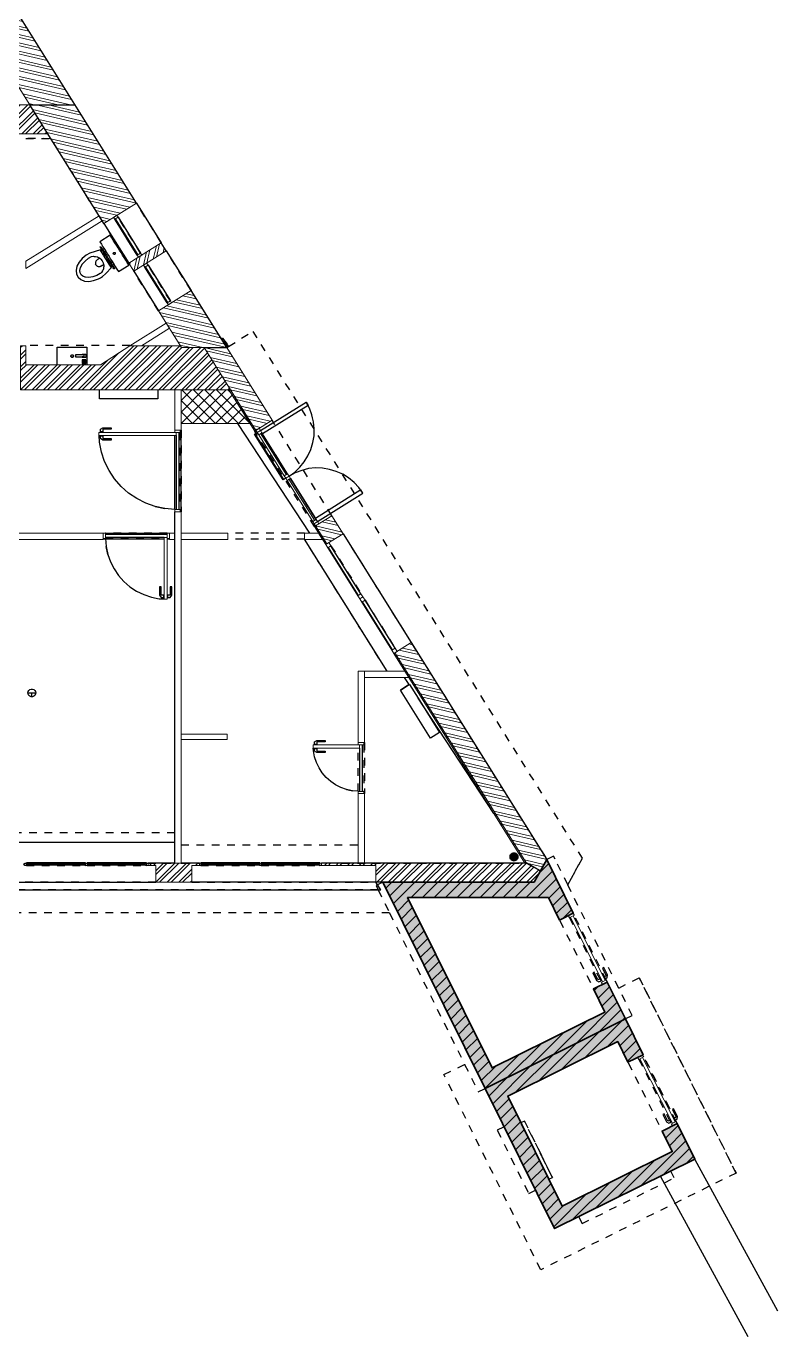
# Model space of a CAD drawing. Header units: metres. Extents: x -0.4 to 24.6, y -3.6 to 22.1.
# Drawn here: x 14.8 to 24.59, y -3.61 to 13.48 of the extents above; entities that cross this region are included whole.
import ezdxf

# ---------------------------------------------------------------- set-up
doc = ezdxf.new("R2010")
doc.units = ezdxf.units.M
doc.linetypes.add('DASH', pattern=[0.2, 0.1, -0.1])
for name, color, linetype in [('01_DALLE_EXT-R', 7, 'CONTINUOUS'), ('02_MURS_MAISON-F', 7, 'CONTINUOUS'), ('02_MURS_MAISON-R', 7, 'CONTINUOUS'), ('02_MURS_MAISON-S', 7, 'CONTINUOUS'), ('02_MURS_MAISON-S-SH', 7, 'CONTINUOUS'), ('04_MENUISERIE-F', 7, 'CONTINUOUS'), ('04_MENUISERIE-R', 7, 'CONTINUOUS'), ('04_MENUISERIE-S', 7, 'CONTINUOUS'), ('06_CLOISON-R', 7, 'CONTINUOUS'), ('06_CLOISON-S', 7, 'CONTINUOUS'), ('07_DOUBLAGE-F', 7, 'CONTINUOUS'), ('07_DOUBLAGE-R', 7, 'CONTINUOUS'), ('07_DOUBLAGE-S', 7, 'CONTINUOUS'), ('07_DOUBLAGE-S-SH', 7, 'CONTINUOUS'), ('08_MEUBLES___SANITAIRE-F', 7, 'CONTINUOUS'), ('22_COUVERTURE-R', 7, 'CONTINUOUS'), ('LAYER0-F', 7, 'CONTINUOUS'), ('LAYER0-R', 7, 'CONTINUOUS'), ('LAYER0-S', 7, 'CONTINUOUS'), ('LAYER0-S-SF', 7, 'CONTINUOUS'), ('LAYER0-S-SH', 7, 'CONTINUOUS'), ('TWL_LIGHT_LAYER-R', 7, 'CONTINUOUS'), ('Z_03_R-1-F', 7, 'CONTINUOUS'), ('Z_03_R-1-S', 7, 'CONTINUOUS'), ('Z_03_R-1-S-SF', 7, 'CONTINUOUS'), ('Z_03_R-1-S-SH', 7, 'CONTINUOUS'), ('Z_04_EXT_-F', 7, 'CONTINUOUS'), ('Z_04_EXT_-R', 7, 'CONTINUOUS'), ('Z_04_EXT_-S', 7, 'CONTINUOUS'), ('Z_04_EXT_-S-SF', 7, 'CONTINUOUS'), ('Z_04_EXT_-S-SH', 7, 'CONTINUOUS')]:
    doc.layers.add(name, color=color, linetype=linetype)
pattern_1 = [(45, (0, 0), (-0.07499985, 0.07499985), [])]

msp = doc.modelspace()

# ---------------------------------------------------------------- hatches: boundary and pattern name
at = {"layer": '02_MURS_MAISON-S-SH', "lineweight": 18}
h = msp.add_hatch(dxfattribs=at)
h.set_pattern_fill('NEN metselwerk van baksteen (arcering)', color=256, style=0, pattern_type=2)
h.set_pattern_definition([(-13, (8.87529, 22.00709), (0.0238596, 0.1033473), []), (-13, (8.90178, 21.96469), (0.0238596, 0.1033473), [])])
h.paths.add_polyline_path([(8.875, 22.007), (14.846, 12.451), (15.436, 12.451), (9.465, 22.007)], flags=16)
h = msp.add_hatch(dxfattribs=at)
h.set_pattern_fill('NEN metselwerk van baksteen (arcering)', color=256, style=0, pattern_type=2)
h.set_pattern_definition([(45, (14.14335, 12.07137), (-0.075, 0.075), []), (45, (14.19335, 12.07137), (-0.075, 0.075), [])])
h.paths.add_polyline_path([(14.143, 12.451), (14.143, 12.071), (15.084, 12.071), (14.846, 12.451)], flags=16)
h = msp.add_hatch(dxfattribs=at)
h.set_pattern_fill('NEN metselwerk van baksteen (arcering)', color=256, style=0, pattern_type=2)
h.set_pattern_definition([(167, (16.23689, 11.16961), (-0.0238596, -0.1033473), []), (167, (16.21039, 11.21201), (-0.0238596, -0.1033473), [])])
h.paths.add_polyline_path([(14.846, 12.451), (15.084, 12.071), (15.733, 11.032), (15.813, 10.905), (16.237, 11.17), (15.436, 12.451)], flags=16)
h = msp.add_hatch(dxfattribs=at)
h.set_pattern_fill('NEN metselwerk van baksteen (arcering)', color=256, style=0, pattern_type=2)
h.set_pattern_definition([(77, (16.20235, 10.28133), (-0.103347, 0.02386), []), (77, (16.24476, 10.30783), (-0.103347, 0.02386), [])])
h.paths.add_polyline_path([(16.136, 10.387), (16.202, 10.281), (16.626, 10.546), (16.56, 10.652)], flags=16)
h = msp.add_hatch(dxfattribs=at)
h.set_pattern_fill('NEN metselwerk van baksteen (arcering)', color=256, style=0, pattern_type=2)
h.set_pattern_definition([(167, (17.41367, 9.28637), (-0.02386, -0.103347), []), (167, (17.38717, 9.32877), (-0.02386, -0.103347), [])])
h.paths.add_polyline_path([(16.526, 9.764), (16.824, 9.286), (17.414, 9.286), (16.95, 10.029)], flags=16)
h = msp.add_hatch(dxfattribs=at)
h.set_pattern_fill('NEN metselwerk van baksteen (arcering)', color=256, style=0, pattern_type=2)
h.set_pattern_definition([(45, (14.72835, 8.73637), (-0.075, 0.075), []), (45, (14.77835, 8.73637), (-0.075, 0.075), [])])
h.paths.add_polyline_path([(14.728, 8.736), (17.463, 8.736), (17.119, 9.286), (16.824, 9.286), (16.808, 9.311), (16.153, 9.311), (15.77, 9.061), (14.798, 9.061), (14.798, 9.311), (14.728, 9.311)], flags=16)
h = msp.add_hatch(dxfattribs=at)
h.set_pattern_fill('NEN metselwerk van baksteen (arcering)', color=256, style=0, pattern_type=2)
h.set_pattern_definition([(-13, (17.11887, 9.28637), (0.02386, 0.103347), []), (-13, (17.14537, 9.24396), (0.02386, 0.103347), [])])
h.paths.add_polyline_path([(17.119, 9.286), (17.793, 8.207), (18.005, 8.34), (17.414, 9.286)], flags=16)
h = msp.add_hatch(dxfattribs=at)
h.set_pattern_fill('NEN metselwerk van baksteen (arcering)', color=256, style=0, pattern_type=2)
h.set_pattern_definition([(-13, (18.57204, 6.96081), (0.02386, 0.103347), []), (-13, (18.59853, 6.91841), (0.02386, 0.103347), [])])
h.paths.add_polyline_path([(18.572, 6.961), (18.718, 6.728), (18.93, 6.86), (18.784, 7.093)], flags=16)
h = msp.add_hatch(dxfattribs=at)
h.set_pattern_fill('NEN metselwerk van baksteen (arcering)', color=256, style=0, pattern_type=2)
h.set_pattern_definition([(167, (21.58319, 2.61374), (-0.0238596, -0.1033473), []), (167, (21.55669, 2.65614), (-0.0238596, -0.1033473), [])])
h.paths.add_polyline_path([(19.605, 5.308), (21.318, 2.566), (21.501, 2.465), (21.583, 2.614), (19.817, 5.44)], flags=16)
h = msp.add_hatch(dxfattribs=at)
h.set_pattern_fill('NEN metselwerk van baksteen (arcering)', color=256, style=0, pattern_type=2)
h.set_pattern_definition([(45, (16.48856, 2.31637), (-0.075, 0.075), []), (45, (16.53856, 2.31637), (-0.075, 0.075), [])])
h.paths.add_polyline_path([(16.389, 2.566), (16.389, 2.536), (16.489, 2.536), (16.489, 2.316), (16.958, 2.316), (16.958, 2.536), (17.058, 2.536), (17.058, 2.566), (16.818, 2.566), (16.738, 2.566)], flags=16)
h = msp.add_hatch(dxfattribs=at)
h.set_pattern_fill('NEN metselwerk van baksteen (arcering)', color=256, style=0, pattern_type=2)
h.set_pattern_definition([(225, (21.31799, 2.56637), (0.075, -0.075), []), (225, (21.26799, 2.56637), (0.075, -0.075), [])])
h.paths.add_polyline_path([(18.648, 2.566), (18.648, 2.536), (19.358, 2.536), (19.358, 2.316), (21.418, 2.316), (21.501, 2.465), (21.318, 2.566), (18.918, 2.566)], flags=16)
at = {"layer": '07_DOUBLAGE-S-SH', "lineweight": 18}
h = msp.add_hatch(dxfattribs=at)
h.set_pattern_fill('NEN loofhout', color=256, style=0, pattern_type=2)
h.set_pattern_definition([(45, (16.81835, 8.29637), (-0.075, 0.075), []), (135, (16.81835, 8.29637), (-0.075, -0.075), [])])
h.paths.add_polyline_path([(16.818, 8.296), (17.717, 8.296), (17.442, 8.736), (16.818, 8.736)], flags=16)
h = msp.add_hatch(dxfattribs=at)
h.set_pattern_fill('NEN loofhout', color=256, style=0, pattern_type=2)
h.set_pattern_definition([(-13, (17.4425, 8.73637), (0.02386, 0.103347), []), (77, (17.4425, 8.73637), (-0.103347, 0.02386), [])])
h.paths.add_polyline_path([(17.442, 8.736), (17.779, 8.198), (17.793, 8.207), (17.463, 8.736)], flags=16)
h = msp.add_hatch(dxfattribs=at)
h.set_pattern_fill('NEN loofhout', color=256, style=0, pattern_type=2)
h.set_pattern_definition([(-13, (18.55762, 6.9518), (0.02386, 0.103347), []), (77, (18.55762, 6.9518), (-0.103347, 0.02386), [])])
h.paths.add_polyline_path([(18.558, 6.952), (18.703, 6.719), (18.718, 6.728), (18.572, 6.961)], flags=16)
h = msp.add_hatch(dxfattribs=at)
h.set_pattern_fill('NEN loofhout', color=256, style=0, pattern_type=2)
h.set_pattern_definition([(167, (21.31799, 2.56637), (-0.0238596, -0.1033473), []), (257, (21.31799, 2.56637), (0.1033473, -0.0238596), [])])
h.paths.add_polyline_path([(19.591, 5.299), (21.298, 2.566), (21.318, 2.566), (19.605, 5.308)], flags=16)
at = {"layer": 'LAYER0-S-SF', "true_color": 0xf4f4f4}
msp.add_hatch(color=7, dxfattribs=at).paths.add_polyline_path([(19.449, 2.316), (20.78, -0.372), (22.608, 0.534), (22.371, 1.015), (22.192, 0.926), (22.341, 0.624), (20.871, -0.104), (19.771, 2.116), (21.418, 2.116), (21.605, 2.116), (21.75, 1.823), (21.929, 1.912), (21.583, 2.614), (21.418, 2.316)], flags=16)
at = {"layer": 'LAYER0-S-SH', "lineweight": 18, "true_color": 0x6e6e6e}
h = msp.add_hatch(dxfattribs=at)
h.set_pattern_fill('Skalp default', color=8, style=0, pattern_type=2)
h.set_pattern_definition(pattern_1)
h.paths.add_polyline_path([(19.449, 2.316), (20.78, -0.372), (22.608, 0.534), (22.371, 1.015), (22.192, 0.926), (22.341, 0.624), (20.871, -0.104), (19.771, 2.116), (21.418, 2.116), (21.605, 2.116), (21.75, 1.823), (21.929, 1.912), (21.583, 2.614), (21.418, 2.316)], flags=16)
at = {"layer": 'Z_03_R-1-S-SF', "true_color": 0xf4f4f4}
msp.add_hatch(color=7, dxfattribs=at).paths.add_polyline_path([(21.107, 2.647), (21.108, 2.634), (21.113, 2.622), (21.121, 2.612), (21.132, 2.604), (21.144, 2.599), (21.157, 2.597), (21.169, 2.599), (21.182, 2.604), (21.192, 2.612), (21.2, 2.622), (21.205, 2.634), (21.207, 2.647), (21.205, 2.66), (21.2, 2.672), (21.192, 2.682), (21.182, 2.69), (21.169, 2.695), (21.157, 2.697), (21.144, 2.695), (21.132, 2.69), (21.121, 2.682), (21.113, 2.672), (21.108, 2.66)], flags=16)
at = {"layer": 'Z_03_R-1-S-SH', "lineweight": 18, "true_color": 0x6e6e6e}
h = msp.add_hatch(dxfattribs=at)
h.set_pattern_fill('Skalp default', color=8, style=0, pattern_type=2)
h.set_pattern_definition(pattern_1)
h.paths.add_polyline_path([(21.107, 2.647), (21.108, 2.634), (21.113, 2.622), (21.121, 2.612), (21.132, 2.604), (21.144, 2.599), (21.157, 2.597), (21.169, 2.599), (21.182, 2.604), (21.192, 2.612), (21.2, 2.622), (21.205, 2.634), (21.207, 2.647), (21.205, 2.66), (21.2, 2.672), (21.192, 2.682), (21.182, 2.69), (21.169, 2.695), (21.157, 2.697), (21.144, 2.695), (21.132, 2.69), (21.121, 2.682), (21.113, 2.672), (21.108, 2.66)], flags=16)
at = {"layer": 'Z_04_EXT_-S-SF', "true_color": 0xf4f4f4}
msp.add_hatch(color=7, dxfattribs=at).paths.add_polyline_path([(20.78, -0.372), (21.686, -2.2), (23.514, -1.294), (23.284, -0.83), (23.086, -0.927), (23.219, -1.195), (21.785, -1.905), (21.075, -0.471), (22.509, 0.239), (22.642, -0.03), (22.839, 0.068), (22.608, 0.534)], flags=16)
at = {"layer": 'Z_04_EXT_-S-SH', "lineweight": 18, "true_color": 0x6e6e6e}
h = msp.add_hatch(dxfattribs=at)
h.set_pattern_fill('Skalp default', color=8, style=0, pattern_type=2)
h.set_pattern_definition(pattern_1)
h.paths.add_polyline_path([(20.78, -0.372), (21.686, -2.2), (23.514, -1.294), (23.284, -0.83), (23.086, -0.927), (23.219, -1.195), (21.785, -1.905), (21.075, -0.471), (22.509, 0.239), (22.642, -0.03), (22.839, 0.068), (22.608, 0.534)], flags=16)

# ---------------------------------------------------------------- linework, layer by layer
at = {"layer": '01_DALLE_EXT-R', "color": 7, "linetype": 'DASH'}
msp.add_lwpolyline([(15.122, 12.01), (14.798, 12.013)], dxfattribs=at)
at = {"layer": '02_MURS_MAISON-F', "color": 7}
for points in [[(16.237, 11.17), (16.56, 10.652)], [(15.813, 10.905), (16.136, 10.387)], [(16.626, 10.546), (16.949, 10.029)], [(16.202, 10.282), (16.526, 9.764)], [(18.93, 6.86), (19.817, 5.44)], [(13.829, 2.317), (16.488, 2.317)], [(19.358, 2.317), (16.958, 2.317)], [(19.42, 2.217), (19.358, 2.317)], [(2.623, 2.217), (19.42, 2.217)]]:
    msp.add_lwpolyline(points, dxfattribs=at)
at = {"layer": '02_MURS_MAISON-R', "color": 7, "linetype": 'DASH'}
for points in [[(14.798, 12.013), (15.122, 12.01)], [(16.56, 10.652), (16.237, 11.17)], [(16.136, 10.387), (15.813, 10.905)], [(16.95, 10.029), (16.626, 10.546)], [(16.526, 9.764), (16.202, 10.281)], [(17.414, 9.286), (17.426, 9.294), (17.438, 9.302), (17.753, 9.498)], [(17.753, 9.498), (22.047, 2.626)], [(16.153, 9.312), (14.798, 9.312)], [(18.784, 7.093), (18.005, 8.34)], [(18.93, 6.86), (19.817, 5.44)], [(22.047, 2.626), (21.857, 2.284)], [(21.857, 2.284), (22.047, 2.626)], [(16.488, 2.316), (13.829, 2.316)], [(16.958, 2.316), (19.358, 2.316)], [(19.387, 2.217), (12.828, 2.217)], [(19.535, 1.916), (13.068, 1.916)]]:
    msp.add_lwpolyline(points, dxfattribs=at)
at = {"layer": '02_MURS_MAISON-S', "lineweight": 0}
for points in [[(8.875, 22.007), (14.846, 12.451), (15.436, 12.451), (9.465, 22.007)], [(14.143, 12.451), (14.143, 12.071), (15.084, 12.071), (14.846, 12.451)], [(14.846, 12.451), (15.084, 12.071), (15.733, 11.032), (15.813, 10.905), (16.237, 11.17), (15.436, 12.451)], [(16.136, 10.387), (16.202, 10.281), (16.626, 10.546), (16.56, 10.652)], [(16.526, 9.764), (16.824, 9.286), (17.414, 9.286), (16.95, 10.029)], [(14.728, 8.736), (17.463, 8.736), (17.119, 9.286), (16.824, 9.286), (16.808, 9.311), (16.153, 9.311), (15.77, 9.061), (14.798, 9.061), (14.798, 9.311), (14.728, 9.311)], [(17.119, 9.286), (17.793, 8.207), (18.005, 8.34), (17.414, 9.286)], [(18.572, 6.961), (18.718, 6.728), (18.93, 6.86), (18.784, 7.093)], [(19.605, 5.308), (21.318, 2.566), (21.501, 2.465), (21.583, 2.614), (19.817, 5.44)], [(16.389, 2.566), (16.389, 2.536), (16.489, 2.536), (16.489, 2.316), (16.958, 2.316), (16.958, 2.536), (17.058, 2.536), (17.058, 2.566), (16.818, 2.566), (16.738, 2.566)], [(18.648, 2.566), (18.648, 2.536), (19.358, 2.536), (19.358, 2.316), (21.418, 2.316), (21.501, 2.465), (21.318, 2.566), (18.918, 2.566)]]:
    msp.add_lwpolyline(points, close=True, dxfattribs=at)
at = {"layer": '04_MENUISERIE-F', "color": 7}
for points in [[(15.998, 10.985), (16.29, 10.519)], [(16.388, 10.362), (16.679, 9.895)], [(17.854, 8.204), (18.448, 8.575)], [(18.225, 7.611), (18.299, 7.664), (18.366, 7.727), (18.424, 7.798), (18.472, 7.876), (18.51, 7.959), (18.536, 8.047), (18.551, 8.137), (18.553, 8.229), (18.544, 8.32), (18.532, 8.371), (18.523, 8.409), (18.491, 8.495), (18.448, 8.575)], [(18.448, 8.575), (18.474, 8.533)], [(18.474, 8.533), (17.88, 8.162)], [(15.768, 8.222), (15.798, 8.241), (15.908, 8.241)], [(15.768, 8.181), (15.768, 8.222)], [(15.908, 8.222), (15.798, 8.222)], [(15.798, 8.222), (15.798, 8.181)], [(15.908, 8.241), (15.908, 8.222)], [(16.738, 7.176), (16.608, 7.187), (16.481, 7.214), (16.358, 7.258), (16.242, 7.317), (16.134, 7.39), (16.037, 7.477), (15.952, 7.575), (15.88, 7.684), (15.823, 7.801), (15.782, 7.924), (15.756, 8.052), (15.751, 8.142)], [(15.768, 8.191), (15.798, 8.191)], [(15.768, 8.101), (15.768, 8.142)], [(15.798, 8.131), (15.768, 8.131)], [(15.908, 8.081), (15.798, 8.081), (15.768, 8.101)], [(15.798, 8.142), (15.798, 8.101)], [(15.798, 8.101), (15.908, 8.101)], [(15.908, 8.101), (15.908, 8.081)], [(16.753, 8.142), (16.753, 7.176)], [(16.793, 7.176), (16.793, 8.181)], [(17.777, 8.157), (17.786, 8.162), (17.812, 8.178)], [(18.149, 7.563), (17.777, 8.157)], [(18.157, 7.568), (17.786, 8.162)], [(18.206, 7.64), (17.88, 8.162), (17.872, 8.175)], [(17.872, 8.175), (17.88, 8.162)], [(19.189, 7.388), (19.136, 7.462), (19.073, 7.529), (19.002, 7.587), (18.925, 7.635), (18.841, 7.673), (18.753, 7.699), (18.663, 7.714), (18.571, 7.717), (18.48, 7.708), (18.391, 7.686), (18.306, 7.654), (18.225, 7.611)], [(18.182, 7.584), (18.157, 7.568), (18.149, 7.563)], [(18.577, 7.047), (18.569, 7.06), (18.243, 7.581)], [(18.243, 7.581), (18.569, 7.06)], [(19.163, 7.43), (18.569, 7.06)], [(18.596, 7.017), (19.189, 7.388)], [(19.189, 7.388), (19.163, 7.43)], [(16.481, 7.214), (16.608, 7.187)], [(15.833, 6.852), (16.638, 6.852)], [(16.598, 6.811), (15.833, 6.811)], [(15.833, 6.796), (15.842, 6.693), (15.863, 6.591), (15.898, 6.493), (15.945, 6.4), (16.004, 6.314), (16.074, 6.237), (16.152, 6.169), (16.24, 6.112), (16.333, 6.066), (16.432, 6.033), (16.534, 6.013), (16.598, 6.009)], [(15.863, 6.591), (15.842, 6.693)], [(19.163, 6.078), (18.772, 6.703)], [(16.558, 6.166), (16.538, 6.166)], [(16.538, 6.166), (16.538, 6.057), (16.558, 6.027)], [(16.558, 6.057), (16.558, 6.166)], [(16.678, 6.027), (16.698, 6.057), (16.698, 6.166)], [(16.698, 6.166), (16.678, 6.166)], [(16.678, 6.166), (16.678, 6.057)], [(16.598, 6.057), (16.558, 6.057)], [(16.558, 6.027), (16.598, 6.027)], [(16.588, 6.057), (16.588, 6.027)], [(16.678, 6.057), (16.638, 6.057)], [(16.638, 6.027), (16.678, 6.027)], [(16.648, 6.027), (16.648, 6.057)], [(19.607, 5.368), (19.216, 5.993)], [(18.558, 4.146), (18.588, 4.166), (18.698, 4.166)], [(18.558, 4.107), (18.558, 4.146)], [(18.558, 4.116), (18.588, 4.116)], [(18.698, 4.146), (18.588, 4.146)], [(18.588, 4.146), (18.588, 4.107)], [(18.698, 4.166), (18.698, 4.146)], [(19.183, 3.502), (19.183, 4.107)], [(19.128, 3.502), (19.051, 3.508), (18.975, 3.524), (18.902, 3.55), (18.832, 3.586), (18.768, 3.63), (18.71, 3.682), (18.659, 3.742), (18.617, 3.807), (18.583, 3.877), (18.558, 3.952), (18.543, 4.028), (18.541, 4.066)], [(18.558, 4.027), (18.558, 4.066)], [(18.588, 4.057), (18.558, 4.057)], [(18.698, 4.006), (18.588, 4.006), (18.558, 4.027)], [(18.588, 4.066), (18.588, 4.027)], [(18.588, 4.027), (18.698, 4.027)], [(18.698, 4.027), (18.698, 4.006)], [(19.143, 4.066), (19.143, 3.502)], [(18.975, 3.524), (19.051, 3.508)], [(15.574, 2.567), (14.804, 2.567)], [(16.369, 2.567), (15.594, 2.567)], [(17.843, 2.567), (17.078, 2.567)], [(18.628, 2.567), (17.863, 2.567)], [(15.574, 2.537), (14.804, 2.537)], [(16.369, 2.537), (15.594, 2.537)], [(17.843, 2.537), (17.078, 2.537)], [(17.823, 2.556), (17.843, 2.556)], [(17.823, 2.546), (17.843, 2.546)], [(17.863, 2.556), (17.883, 2.556)], [(17.863, 2.546), (17.883, 2.546)], [(18.628, 2.537), (17.863, 2.537)], [(22.327, 1.205), (22.309, 1.196)], [(22.309, 1.196), (22.358, 1.098)], [(22.371, 1.071), (22.376, 1.107), (22.327, 1.205)], [(22.202, 1.143), (22.184, 1.134)], [(22.184, 1.134), (22.233, 1.036), (22.264, 1.018)], [(22.25, 1.045), (22.202, 1.143)], [(22.286, 1.062), (22.277, 1.058), (22.25, 1.045)], [(22.264, 1.018), (22.291, 1.031), (22.3, 1.035)], [(22.277, 1.058), (22.291, 1.031)], [(22.358, 1.098), (22.331, 1.084), (22.322, 1.08)], [(22.344, 1.058), (22.331, 1.084)], [(22.336, 1.053), (22.344, 1.058), (22.371, 1.071)], [(23.237, -0.638), (23.22, -0.647)], [(23.22, -0.647), (23.269, -0.746)], [(23.283, -0.772), (23.287, -0.736), (23.237, -0.638)], [(23.112, -0.701), (23.095, -0.71)], [(23.095, -0.71), (23.144, -0.809), (23.175, -0.826)], [(23.162, -0.799), (23.112, -0.701)], [(23.198, -0.781), (23.189, -0.786), (23.162, -0.799)], [(23.175, -0.826), (23.202, -0.813), (23.211, -0.808)], [(23.189, -0.786), (23.202, -0.813)], [(23.269, -0.746), (23.243, -0.759), (23.233, -0.764)], [(23.256, -0.786), (23.243, -0.759)], [(23.247, -0.79), (23.256, -0.786), (23.283, -0.772)]]:
    msp.add_lwpolyline(points, dxfattribs=at)
at = {"layer": '04_MENUISERIE-R', "color": 7, "linetype": 'DASH'}
for points in [[(16.29, 10.519), (15.998, 10.985)], [(16.679, 9.895), (16.388, 10.362)], [(16.738, 7.176), (16.738, 8.141)], [(16.808, 8.181), (16.808, 7.176)], [(18.206, 7.64), (17.872, 8.175)], [(18.577, 7.047), (18.244, 7.581)], [(15.833, 6.796), (16.598, 6.796)], [(18.772, 6.703), (19.163, 6.078)], [(19.216, 5.993), (19.607, 5.368)], [(19.198, 4.106), (19.198, 3.502)], [(19.128, 3.502), (19.128, 4.066)], [(15.574, 2.566), (14.804, 2.566)], [(16.369, 2.566), (15.594, 2.566)], [(17.843, 2.566), (17.078, 2.566)], [(18.628, 2.566), (17.863, 2.566)], [(14.804, 2.536), (15.574, 2.536)], [(15.594, 2.536), (16.369, 2.536)], [(17.078, 2.536), (17.843, 2.536)], [(17.863, 2.536), (18.628, 2.536)], [(22.358, 1.042), (21.942, 1.885)], [(21.88, 1.854), (22.295, 1.011)], [(22.784, 0.006), (23.207, -0.833)], [(23.269, -0.801), (22.846, 0.038)], [(21.293, -0.798), (21.256, -0.817)], [(21.657, -1.533), (21.293, -0.798)], [(21.293, -0.798), (21.657, -1.533)], [(21.632, -1.484), (21.475, -1.166)], [(21.62, -1.552), (21.657, -1.533)]]:
    msp.add_lwpolyline(points, dxfattribs=at)
at = {"layer": '04_MENUISERIE-S', "lineweight": 0}
for points in [[(15.94, 10.984), (15.956, 10.959), (15.998, 10.985), (15.982, 11.011)], [(15.956, 10.959), (16.086, 10.75), (16.117, 10.701), (16.247, 10.492), (16.256, 10.498), (15.964, 10.964)], [(16.247, 10.492), (16.263, 10.467), (16.306, 10.493), (16.29, 10.519)], [(16.33, 10.361), (16.345, 10.335), (16.388, 10.362), (16.372, 10.387)], [(16.345, 10.335), (16.476, 10.127), (16.507, 10.077), (16.637, 9.869), (16.645, 9.874), (16.354, 10.341)], [(16.637, 9.869), (16.653, 9.844), (16.695, 9.87), (16.679, 9.895)], [(16.738, 8.211), (16.738, 8.181), (16.808, 8.181), (16.808, 8.211)], [(17.793, 8.207), (17.812, 8.178), (17.854, 8.204), (17.835, 8.234)], [(17.812, 8.178), (17.83, 8.148), (17.873, 8.175), (17.854, 8.204)], [(15.748, 8.181), (15.748, 8.141), (16.753, 8.141), (16.753, 8.181)], [(17.83, 8.148), (18.164, 7.614), (18.189, 7.63), (17.856, 8.164)], [(18.164, 7.614), (18.183, 7.584), (18.225, 7.611), (18.206, 7.64)], [(18.183, 7.584), (18.201, 7.554), (18.243, 7.581), (18.225, 7.611)], [(18.201, 7.554), (18.535, 7.02), (18.558, 7.035), (18.224, 7.569)], [(16.738, 7.146), (16.808, 7.146), (16.808, 7.176), (16.738, 7.176)], [(18.535, 7.02), (18.553, 6.99), (18.596, 7.017), (18.577, 7.047)], [(18.553, 6.99), (18.572, 6.961), (18.614, 6.987), (18.596, 7.017)], [(15.803, 6.796), (15.833, 6.796), (15.833, 6.866), (15.803, 6.866)], [(16.638, 6.796), (16.668, 6.796), (16.668, 6.866), (16.638, 6.866)], [(16.598, 6.006), (16.638, 6.006), (16.638, 6.811), (16.598, 6.811)], [(18.703, 6.719), (18.73, 6.676), (18.772, 6.703), (18.746, 6.745)], [(18.73, 6.676), (19.121, 6.051), (19.129, 6.056), (18.738, 6.681)], [(19.121, 6.051), (19.147, 6.009), (19.189, 6.035), (19.163, 6.077)], [(19.147, 6.009), (19.173, 5.966), (19.216, 5.993), (19.189, 6.035)], [(19.173, 5.966), (19.564, 5.341), (19.573, 5.346), (19.182, 5.971)], [(19.564, 5.341), (19.591, 5.299), (19.633, 5.325), (19.607, 5.368)], [(18.538, 4.106), (18.538, 4.066), (19.143, 4.066), (19.143, 4.106)], [(19.128, 4.136), (19.128, 4.106), (19.198, 4.106), (19.198, 4.136)], [(19.128, 3.471), (19.198, 3.471), (19.198, 3.501), (19.128, 3.501)], [(14.784, 2.566), (14.784, 2.536), (14.764, 2.546), (14.784, 2.536), (14.804, 2.536), (14.824, 2.546), (14.804, 2.536), (14.804, 2.566), (14.824, 2.556), (14.804, 2.566), (14.784, 2.566), (14.764, 2.556)], [(15.574, 2.566), (15.574, 2.536), (15.554, 2.546), (15.574, 2.536), (15.594, 2.536), (15.614, 2.546), (15.594, 2.536), (15.594, 2.566), (15.614, 2.556), (15.594, 2.566), (15.574, 2.566), (15.554, 2.556)], [(16.369, 2.566), (16.369, 2.536), (16.349, 2.546), (16.369, 2.536), (16.389, 2.536), (16.389, 2.566), (16.369, 2.566), (16.349, 2.556)], [(17.058, 2.566), (17.058, 2.536), (17.078, 2.536), (17.098, 2.546), (17.078, 2.536), (17.078, 2.566), (17.098, 2.556), (17.078, 2.566)], [(17.843, 2.536), (17.863, 2.536), (17.883, 2.546), (17.863, 2.536), (17.863, 2.566), (17.883, 2.556), (17.863, 2.566), (17.843, 2.566), (17.823, 2.556), (17.843, 2.566), (17.843, 2.536), (17.823, 2.546)], [(18.628, 2.566), (18.628, 2.536), (18.608, 2.546), (18.628, 2.536), (18.648, 2.536), (18.648, 2.566), (18.628, 2.566), (18.608, 2.556)], [(14.824, 2.546), (15.559, 2.546), (15.559, 2.556), (14.824, 2.556)], [(15.614, 2.546), (16.349, 2.546), (16.349, 2.556), (15.614, 2.556)], [(17.098, 2.546), (17.823, 2.546), (17.823, 2.556), (17.098, 2.556)], [(17.883, 2.546), (18.608, 2.546), (18.608, 2.556), (17.883, 2.556)], [(21.866, 1.881), (21.88, 1.854), (21.942, 1.885), (21.929, 1.912)], [(21.893, 1.861), (22.309, 1.017), (22.344, 1.035), (21.929, 1.878)], [(22.295, 1.011), (22.308, 0.984), (22.371, 1.015), (22.358, 1.042)], [(22.77, 0.033), (22.784, 0.006), (22.846, 0.038), (22.833, 0.065)], [(22.797, 0.013), (23.22, -0.826), (23.256, -0.808), (22.833, 0.031)], [(23.207, -0.833), (23.22, -0.86), (23.283, -0.828), (23.269, -0.802)]]:
    msp.add_lwpolyline(points, close=True, dxfattribs=at)
at = {"layer": '06_CLOISON-R', "color": 7, "linetype": 'DASH'}
for points in [[(16.818, 8.211), (16.818, 7.146)], [(16.638, 6.867), (15.833, 6.867)], [(18.428, 6.867), (17.428, 6.867)], [(16.598, 6.787), (15.803, 6.787)], [(16.668, 6.787), (16.638, 6.787)], [(18.428, 6.787), (17.428, 6.787)], [(19.208, 4.137), (19.208, 3.471)]]:
    msp.add_lwpolyline(points, dxfattribs=at)
at = {"layer": '06_CLOISON-S', "lineweight": 0}
for points in [[(14.798, 10.411), (14.798, 10.316), (15.792, 10.937), (15.75, 11.005)], [(16.153, 9.311), (16.304, 9.311), (16.667, 9.538), (16.624, 9.606)], [(16.738, 8.736), (16.738, 8.211), (16.818, 8.211), (16.818, 8.736)], [(16.738, 2.566), (16.818, 2.566), (16.818, 7.146), (16.738, 7.146), (16.738, 6.866)], [(12.958, 6.866), (12.958, 6.786), (15.803, 6.786), (15.803, 6.866)], [(16.668, 6.866), (16.668, 6.786), (16.738, 6.786), (16.738, 6.866)], [(16.818, 6.866), (16.818, 6.786), (17.428, 6.786), (17.428, 6.866)], [(18.428, 6.786), (18.661, 6.786), (18.611, 6.866), (18.428, 6.866)], [(19.128, 4.136), (19.208, 4.136), (19.208, 5.066), (19.128, 5.066)], [(19.208, 5.066), (19.208, 4.986), (19.786, 4.986), (19.736, 5.066)], [(16.818, 4.246), (16.818, 4.176), (17.418, 4.176), (17.418, 4.246)], [(19.128, 3.471), (19.128, 2.566), (19.208, 2.566), (19.208, 3.471)]]:
    msp.add_lwpolyline(points, close=True, dxfattribs=at)
at = {"layer": '07_DOUBLAGE-F', "color": 7}
for points in [[(19.503, 5.066), (18.428, 6.787)], [(14.238, 2.837), (16.738, 2.837)]]:
    msp.add_lwpolyline(points, dxfattribs=at)
at = {"layer": '07_DOUBLAGE-R', "color": 7, "linetype": 'DASH'}
for points in [[(18.558, 6.952), (17.778, 8.198)], [(19.503, 5.066), (18.428, 6.787)], [(14.238, 2.966), (16.738, 2.966)], [(16.818, 2.806), (19.128, 2.806)], [(14.784, 2.566), (14.804, 2.566)], [(15.574, 2.566), (15.594, 2.566)], [(16.369, 2.566), (16.583, 2.566)]]:
    msp.add_lwpolyline(points, dxfattribs=at)
at = {"layer": '07_DOUBLAGE-S', "lineweight": 0}
for points in [[(16.818, 8.296), (17.717, 8.296), (17.442, 8.736), (16.818, 8.736)], [(17.442, 8.736), (17.779, 8.198), (17.793, 8.207), (17.463, 8.736)], [(18.558, 6.952), (18.703, 6.719), (18.718, 6.728), (18.572, 6.961)], [(19.591, 5.299), (21.298, 2.566), (21.318, 2.566), (19.605, 5.308)]]:
    msp.add_lwpolyline(points, close=True, dxfattribs=at)
at = {"layer": '08_MEUBLES___SANITAIRE-F', "color": 7}
for points in [[(15.896, 10.75), (15.76, 10.666)], [(15.76, 10.666), (15.78, 10.633), (15.8, 10.601), (15.819, 10.571), (15.82, 10.569), (15.841, 10.536), (15.861, 10.504), (15.881, 10.472), (15.901, 10.439), (15.922, 10.407), (15.942, 10.375), (15.943, 10.372)], [(15.765, 10.599), (15.772, 10.603)], [(15.912, 10.364), (15.912, 10.364), (15.906, 10.374), (15.897, 10.388), (15.891, 10.399), (15.885, 10.407), (15.885, 10.408), (15.88, 10.415), (15.862, 10.444), (15.838, 10.482), (15.83, 10.495), (15.82, 10.512), (15.816, 10.518), (15.813, 10.523), (15.798, 10.547), (15.797, 10.548), (15.797, 10.548), (15.797, 10.548), (15.796, 10.55), (15.795, 10.551), (15.794, 10.553), (15.794, 10.554), (15.793, 10.555), (15.793, 10.555), (15.792, 10.556), (15.789, 10.561), (15.789, 10.562), (15.781, 10.575), (15.77, 10.592), (15.765, 10.599)], [(15.772, 10.603), (15.777, 10.596), (15.787, 10.579), (15.797, 10.564), (15.803, 10.554), (15.818, 10.53), (15.823, 10.522), (15.829, 10.513), (15.845, 10.486), (15.869, 10.449), (15.892, 10.412), (15.895, 10.406), (15.906, 10.389), (15.913, 10.378), (15.927, 10.355), (15.93, 10.35), (15.943, 10.329), (15.951, 10.317), (15.952, 10.315)], [(16.138, 10.362), (16.118, 10.395), (16.098, 10.427), (16.078, 10.459), (16.057, 10.492), (16.037, 10.524), (16.017, 10.556), (15.997, 10.589), (15.976, 10.621), (15.956, 10.654), (15.936, 10.686), (15.916, 10.718), (15.896, 10.75)], [(15.767, 10.56), (15.631, 10.519), (15.583, 10.492), (15.531, 10.449), (15.49, 10.399), (15.462, 10.346), (15.45, 10.293), (15.455, 10.244), (15.476, 10.203), (15.512, 10.172), (15.56, 10.154), (15.617, 10.15), (15.679, 10.159), (15.742, 10.182), (15.768, 10.196), (15.795, 10.212), (15.836, 10.248), (15.84, 10.254), (15.911, 10.33)], [(15.809, 10.371), (15.811, 10.366), (15.811, 10.36), (15.811, 10.339), (15.81, 10.335), (15.81, 10.333), (15.808, 10.325), (15.806, 10.313), (15.798, 10.292), (15.796, 10.288), (15.795, 10.287), (15.781, 10.266), (15.767, 10.254), (15.766, 10.253), (15.744, 10.241), (15.743, 10.24), (15.722, 10.228), (15.721, 10.227), (15.668, 10.208), (15.667, 10.208), (15.616, 10.2), (15.616, 10.2), (15.572, 10.203), (15.571, 10.203), (15.538, 10.216), (15.538, 10.216), (15.516, 10.235), (15.503, 10.259), (15.503, 10.259), (15.501, 10.29), (15.501, 10.29), (15.51, 10.329), (15.51, 10.329), (15.532, 10.371), (15.532, 10.372), (15.567, 10.413), (15.567, 10.414), (15.612, 10.451), (15.613, 10.451), (15.651, 10.473), (15.652, 10.473), (15.678, 10.477), (15.687, 10.476), (15.695, 10.476), (15.705, 10.475), (15.726, 10.47), (15.729, 10.468), (15.731, 10.468), (15.733, 10.467), (15.755, 10.456), (15.76, 10.451), (15.775, 10.438), (15.792, 10.417), (15.804, 10.393), (15.809, 10.371)], [(15.76, 10.451), (15.759, 10.45), (15.741, 10.44), (15.73, 10.433), (15.724, 10.429), (15.721, 10.426), (15.715, 10.421), (15.708, 10.411), (15.707, 10.41), (15.707, 10.41), (15.704, 10.4), (15.703, 10.392), (15.702, 10.388), (15.704, 10.376), (15.709, 10.365), (15.717, 10.355), (15.727, 10.348), (15.731, 10.346), (15.739, 10.344), (15.748, 10.343), (15.751, 10.343), (15.763, 10.345), (15.768, 10.347), (15.77, 10.348), (15.774, 10.35), (15.791, 10.36), (15.796, 10.363), (15.808, 10.37), (15.809, 10.371)], [(15.908, 10.334), (15.874, 10.388), (15.869, 10.397), (15.809, 10.493), (15.803, 10.502), (15.77, 10.556), (15.767, 10.56)], [(15.789, 10.562), (15.788, 10.562), (15.77, 10.556)], [(15.782, 10.558), (15.788, 10.562)], [(15.79, 10.543), (15.79, 10.544), (15.79, 10.544), (15.788, 10.547), (15.788, 10.548), (15.787, 10.549), (15.786, 10.55), (15.786, 10.551), (15.786, 10.552), (15.782, 10.557), (15.782, 10.558)], [(15.786, 10.55), (15.787, 10.549)], [(15.789, 10.562), (15.789, 10.562)], [(15.798, 10.547), (15.791, 10.543), (15.79, 10.543)], [(15.791, 10.543), (15.791, 10.543)], [(15.819, 10.571), (15.797, 10.564)], [(15.813, 10.523), (15.806, 10.518), (15.805, 10.518), (15.804, 10.517), (15.803, 10.516), (15.802, 10.515), (15.799, 10.514), (15.799, 10.514), (15.798, 10.513)], [(15.798, 10.513), (15.805, 10.503)], [(15.803, 10.502), (15.805, 10.503), (15.805, 10.503), (15.806, 10.504), (15.806, 10.504), (15.808, 10.505), (15.808, 10.505), (15.808, 10.505), (15.809, 10.506)], [(15.805, 10.518), (15.806, 10.518)], [(15.818, 10.499), (15.813, 10.508), (15.806, 10.518)], [(15.812, 10.495), (15.811, 10.496), (15.806, 10.504)], [(15.807, 10.504), (15.806, 10.504)], [(15.809, 10.506), (15.811, 10.506), (15.811, 10.507), (15.812, 10.507), (15.813, 10.508)], [(15.811, 10.495), (15.809, 10.493)], [(15.811, 10.495), (15.812, 10.495), (15.812, 10.496), (15.813, 10.496), (15.814, 10.497), (15.815, 10.497), (15.817, 10.499), (15.818, 10.499), (15.818, 10.499), (15.825, 10.504)], [(15.817, 10.487), (15.811, 10.495), (15.811, 10.495)], [(15.812, 10.507), (15.813, 10.508)], [(15.812, 10.495), (15.812, 10.495)], [(15.82, 10.512), (15.813, 10.508)], [(15.83, 10.495), (15.823, 10.491), (15.821, 10.489), (15.82, 10.489), (15.817, 10.487), (15.817, 10.487)], [(15.817, 10.487), (15.817, 10.487)], [(15.824, 10.535), (15.818, 10.53)], [(15.818, 10.53), (15.824, 10.535)], [(15.823, 10.491), (15.818, 10.499)], [(15.819, 10.571), (15.819, 10.571)], [(15.835, 10.517), (15.824, 10.535)], [(15.829, 10.513), (15.835, 10.517)], [(15.938, 10.507), (15.937, 10.51), (15.936, 10.514), (15.936, 10.517), (15.938, 10.52), (15.94, 10.523), (15.942, 10.525), (15.945, 10.527), (15.949, 10.527), (15.952, 10.527), (15.956, 10.526), (15.958, 10.524), (15.96, 10.521)], [(15.946, 10.501), (15.943, 10.503), (15.94, 10.505), (15.938, 10.507)], [(15.938, 10.507), (15.938, 10.507)], [(15.943, 10.503), (15.946, 10.501)], [(15.961, 10.521), (15.962, 10.518), (15.963, 10.514), (15.962, 10.511), (15.961, 10.508), (15.959, 10.505), (15.956, 10.503), (15.953, 10.502), (15.95, 10.501), (15.946, 10.501)], [(15.96, 10.521), (15.961, 10.521)], [(15.709, 10.365), (15.704, 10.376)], [(15.811, 10.366), (15.809, 10.371)], [(15.88, 10.415), (15.873, 10.411), (15.871, 10.41), (15.87, 10.409), (15.867, 10.407), (15.866, 10.407)], [(15.866, 10.407), (15.866, 10.407)], [(15.866, 10.407), (15.871, 10.398)], [(15.885, 10.407), (15.878, 10.403), (15.878, 10.403), (15.877, 10.402), (15.877, 10.402), (15.876, 10.401), (15.875, 10.401), (15.874, 10.4), (15.873, 10.4), (15.872, 10.399), (15.871, 10.398), (15.869, 10.397)], [(15.871, 10.41), (15.873, 10.411)], [(15.877, 10.39), (15.872, 10.399)], [(15.872, 10.399), (15.872, 10.399)], [(15.872, 10.399), (15.872, 10.399)], [(15.873, 10.411), (15.878, 10.403)], [(15.874, 10.388), (15.876, 10.389), (15.877, 10.39), (15.877, 10.39), (15.878, 10.391), (15.879, 10.391), (15.879, 10.391), (15.879, 10.392), (15.88, 10.392)], [(15.874, 10.388), (15.908, 10.334)], [(15.876, 10.389), (15.882, 10.379)], [(15.876, 10.389), (15.876, 10.389)], [(15.877, 10.402), (15.878, 10.403)], [(15.878, 10.403), (15.884, 10.394), (15.89, 10.384)], [(15.88, 10.392), (15.882, 10.393), (15.882, 10.393), (15.883, 10.394), (15.884, 10.394)], [(15.88, 10.392), (15.88, 10.392)], [(15.882, 10.379), (15.884, 10.379), (15.886, 10.381), (15.887, 10.382), (15.888, 10.382), (15.889, 10.383), (15.89, 10.384), (15.897, 10.388)], [(15.883, 10.394), (15.884, 10.394)], [(15.891, 10.399), (15.884, 10.394)], [(15.897, 10.388), (15.89, 10.384)], [(15.895, 10.406), (15.902, 10.411)], [(15.902, 10.411), (15.913, 10.393)], [(15.913, 10.393), (15.906, 10.389)], [(15.912, 10.364), (15.906, 10.36)], [(15.906, 10.36), (15.906, 10.36), (15.906, 10.359), (15.907, 10.358), (15.909, 10.355), (15.909, 10.354), (15.91, 10.353), (15.91, 10.352), (15.911, 10.352), (15.914, 10.346), (15.914, 10.346)], [(15.906, 10.36), (15.906, 10.36)], [(15.922, 10.349), (15.908, 10.334)], [(15.911, 10.33), (15.908, 10.334)], [(15.922, 10.349), (15.921, 10.35), (15.921, 10.35), (15.917, 10.356), (15.917, 10.356), (15.916, 10.357), (15.916, 10.358), (15.915, 10.359), (15.913, 10.362), (15.913, 10.363), (15.912, 10.364)], [(15.912, 10.364), (15.912, 10.364)], [(15.914, 10.346), (15.921, 10.35)], [(15.921, 10.35), (15.922, 10.349)], [(15.945, 10.311), (15.944, 10.313), (15.936, 10.325), (15.924, 10.346), (15.922, 10.349)], [(15.943, 10.372), (15.927, 10.355)], [(15.943, 10.372), (15.962, 10.342), (15.982, 10.31), (16.003, 10.277)], [(15.962, 10.342), (15.943, 10.372)], [(15.952, 10.315), (15.945, 10.311)], [(16.003, 10.277), (16.138, 10.362)], [(15.516, 10.235), (15.516, 10.235)], [(15.203, 9.062), (15.203, 9.289), (15.203, 9.291), (15.205, 9.293), (15.207, 9.293), (15.587, 9.293), (15.589, 9.293), (15.59, 9.291), (15.591, 9.289), (15.591, 9.062)], [(15.203, 9.291), (15.203, 9.289)], [(15.417, 9.179), (15.418, 9.175), (15.417, 9.172), (15.416, 9.169), (15.414, 9.165), (15.412, 9.163), (15.409, 9.161), (15.406, 9.159), (15.402, 9.159), (15.399, 9.159), (15.395, 9.159), (15.392, 9.161), (15.389, 9.163), (15.387, 9.165), (15.385, 9.169), (15.384, 9.172), (15.383, 9.175), (15.384, 9.179), (15.385, 9.182), (15.387, 9.186), (15.389, 9.188), (15.392, 9.19), (15.395, 9.192), (15.399, 9.192), (15.402, 9.192), (15.406, 9.192), (15.409, 9.19), (15.412, 9.188), (15.414, 9.186), (15.416, 9.182), (15.417, 9.179)], [(15.405, 9.19), (15.408, 9.188), (15.41, 9.187), (15.412, 9.184), (15.414, 9.181), (15.415, 9.179), (15.415, 9.175), (15.415, 9.172), (15.414, 9.17), (15.412, 9.167), (15.41, 9.164), (15.408, 9.163), (15.405, 9.161), (15.402, 9.161), (15.399, 9.161), (15.396, 9.161), (15.393, 9.163), (15.391, 9.164), (15.388, 9.167), (15.387, 9.17), (15.386, 9.172), (15.386, 9.175), (15.386, 9.179), (15.387, 9.181), (15.388, 9.184), (15.391, 9.187), (15.393, 9.188), (15.396, 9.19), (15.399, 9.19), (15.402, 9.19), (15.405, 9.19)], [(15.408, 9.188), (15.405, 9.19)], [(15.418, 9.175), (15.417, 9.179)], [(15.558, 9.191), (15.444, 9.191)], [(15.444, 9.191), (15.444, 9.164)], [(15.444, 9.164), (15.53, 9.164)], [(15.53, 9.191), (15.53, 9.201)], [(15.53, 9.201), (15.576, 9.201)], [(15.53, 9.155), (15.53, 9.164)], [(15.53, 9.164), (15.558, 9.164)], [(15.558, 9.164), (15.53, 9.164)], [(15.576, 9.155), (15.53, 9.155)], [(15.548, 9.125), (15.53, 9.125)], [(15.53, 9.125), (15.53, 9.08)], [(15.53, 9.125), (15.548, 9.125)], [(15.53, 9.08), (15.576, 9.08)], [(15.548, 9.08), (15.548, 9.125)], [(15.576, 9.125), (15.548, 9.125)], [(15.558, 9.164), (15.558, 9.191)], [(15.558, 9.125), (15.558, 9.08)], [(15.576, 9.201), (15.576, 9.155)], [(15.576, 9.08), (15.576, 9.125)], [(15.758, 8.617), (15.758, 8.736)], [(16.518, 8.736), (16.518, 8.617)], [(16.518, 8.617), (15.758, 8.617)], [(19.677, 4.821), (19.792, 4.893), (19.796, 4.895)], [(19.792, 4.893), (19.677, 4.821)], [(20.069, 4.194), (19.677, 4.821)], [(19.796, 4.895), (19.907, 4.718), (20.188, 4.268)], [(20.188, 4.268), (20.069, 4.194)]]:
    msp.add_lwpolyline(points, dxfattribs=at)
at = {"layer": '22_COUVERTURE-R', "color": 7, "linetype": 'DASH'}
for points in [[(17.337, 9.409), (17.359, 9.409)], [(17.426, 9.294), (17.359, 9.383), (17.359, 9.409)], [(17.359, 9.409), (17.359, 9.383)], [(17.359, 9.409), (17.438, 9.303), (17.438, 9.302)], [(17.438, 9.303), (17.359, 9.409)], [(17.359, 9.383), (17.353, 9.383)]]:
    msp.add_lwpolyline(points, dxfattribs=at)
at = {"layer": 'LAYER0-F', "color": 7}
for points in [[(15.813, 10.905), (15.733, 11.032), (15.084, 12.071), (14.846, 12.451)], [(14.846, 12.451), (15.436, 12.451)], [(16.247, 10.492), (16.117, 10.701), (16.086, 10.75), (15.956, 10.959)], [(15.523, 10.273), (15.523, 10.273)], [(16.637, 9.869), (16.506, 10.078), (16.475, 10.127), (16.345, 10.335)], [(17.119, 9.286), (17.414, 9.286)], [(16.738, 2.567), (16.738, 7.146)], [(19.817, 5.44), (21.583, 2.614)], [(14.824, 2.556), (14.804, 2.567)], [(15.574, 2.567), (15.554, 2.556)], [(15.614, 2.556), (15.594, 2.567)], [(16.369, 2.567), (16.348, 2.556)], [(16.388, 2.567), (16.738, 2.567)], [(16.818, 2.567), (17.058, 2.567)], [(17.098, 2.556), (17.078, 2.567)], [(17.823, 2.556), (17.843, 2.567)], [(17.883, 2.556), (17.863, 2.567)], [(18.628, 2.567), (18.608, 2.556)], [(18.648, 2.567), (21.318, 2.567), (21.493, 2.47)], [(21.501, 2.465), (21.318, 2.567)], [(14.824, 2.546), (14.804, 2.537)], [(15.554, 2.546), (15.574, 2.537)], [(15.614, 2.546), (15.594, 2.537)], [(16.348, 2.546), (16.369, 2.537)], [(17.098, 2.546), (17.078, 2.537)], [(17.843, 2.537), (17.823, 2.546)], [(17.883, 2.546), (17.863, 2.537)], [(18.608, 2.546), (18.628, 2.537)], [(21.418, 2.317), (19.358, 2.317)], [(21.605, 2.116), (19.771, 2.116)], [(21.88, 1.854), (21.866, 1.881)], [(21.929, 1.912), (21.942, 1.885)], [(22.358, 1.042), (22.371, 1.015)], [(22.308, 0.984), (22.295, 1.011)], [(22.784, 0.006), (22.77, 0.033)], [(22.833, 0.065), (22.846, 0.038)], [(23.22, -0.86), (23.207, -0.833)], [(23.269, -0.801), (23.283, -0.828)]]:
    msp.add_lwpolyline(points, dxfattribs=at)
at = {"layer": 'LAYER0-R', "color": 7, "linetype": 'DASH'}
for points in [[(15.813, 10.905), (15.733, 11.032), (15.084, 12.071), (14.846, 12.451)], [(14.846, 12.451), (15.436, 12.451)], [(16.247, 10.492), (16.117, 10.701), (16.086, 10.75), (15.956, 10.959)], [(16.637, 9.869), (16.507, 10.077), (16.476, 10.127), (16.345, 10.335)], [(17.119, 9.286), (17.414, 9.286)], [(16.738, 2.566), (16.738, 7.146)], [(19.817, 5.44), (21.583, 2.614)], [(14.824, 2.556), (14.804, 2.566)], [(15.574, 2.566), (15.554, 2.556)], [(15.614, 2.556), (15.594, 2.566)], [(16.369, 2.566), (16.348, 2.556)], [(16.389, 2.566), (16.738, 2.566)], [(16.818, 2.566), (17.058, 2.566)], [(17.098, 2.556), (17.078, 2.566)], [(17.823, 2.556), (17.843, 2.566)], [(17.883, 2.556), (17.863, 2.566)], [(18.628, 2.566), (18.608, 2.556)], [(21.501, 2.465), (21.318, 2.566), (18.648, 2.566)], [(18.918, 2.566), (21.318, 2.566)], [(21.318, 2.566), (21.493, 2.469)], [(21.673, 2.658), (21.591, 2.618)], [(22.698, 0.578), (22.521, 0.937), (21.857, 2.284), (21.693, 2.617), (21.673, 2.658)], [(14.824, 2.546), (14.804, 2.536)], [(15.554, 2.546), (15.574, 2.536)], [(15.614, 2.546), (15.594, 2.536)], [(16.348, 2.546), (16.369, 2.536)], [(17.098, 2.546), (17.078, 2.536)], [(17.843, 2.536), (17.823, 2.546)], [(17.883, 2.546), (17.863, 2.536)], [(18.608, 2.546), (18.628, 2.536)], [(21.418, 2.316), (19.358, 2.316)], [(19.441, 2.313), (19.359, 2.272)], [(19.359, 2.272), (19.387, 2.217), (19.535, 1.916), (20.513, -0.058), (20.691, -0.416)], [(21.605, 2.116), (19.771, 2.116)], [(21.88, 1.854), (21.866, 1.881)], [(21.929, 1.912), (21.942, 1.885)], [(21.754, 1.816), (22.188, 0.934)], [(22.358, 1.042), (22.371, 1.015)], [(22.308, 0.984), (22.295, 1.011)], [(22.616, 0.538), (22.698, 0.578)], [(22.784, 0.006), (22.77, 0.033)], [(22.833, 0.065), (22.846, 0.038)], [(20.691, -0.416), (20.772, -0.376)], [(23.22, -0.86), (23.207, -0.833)], [(23.269, -0.801), (23.283, -0.828)]]:
    msp.add_lwpolyline(points, dxfattribs=at)
at = {"layer": 'LAYER0-S', "lineweight": 35}
msp.add_lwpolyline([(19.449, 2.316), (20.78, -0.372), (22.608, 0.534), (22.371, 1.015), (22.192, 0.926), (22.341, 0.624), (20.871, -0.104), (19.771, 2.116), (21.418, 2.116), (21.605, 2.116), (21.75, 1.823), (21.929, 1.912), (21.583, 2.614), (21.418, 2.316)], close=True, dxfattribs=at)
at = {"layer": 'TWL_LIGHT_LAYER-R', "color": 7, "linetype": 'DASH'}
for points in [[(14.925, 4.784), (14.922, 4.766), (14.913, 4.751), (14.9, 4.74), (14.883, 4.734), (14.866, 4.734), (14.849, 4.74), (14.836, 4.751), (14.827, 4.766), (14.824, 4.784), (14.827, 4.801), (14.836, 4.816), (14.849, 4.828), (14.866, 4.834), (14.883, 4.834), (14.9, 4.828), (14.913, 4.816), (14.922, 4.801), (14.925, 4.784)], [(14.824, 4.784), (14.925, 4.784)], [(14.824, 4.784), (14.925, 4.784)], [(14.875, 4.733), (14.875, 4.784)], [(14.922, 4.766), (14.925, 4.784)]]:
    msp.add_lwpolyline(points, dxfattribs=at)
at = {"layer": 'Z_03_R-1-F', "color": 7}
for points in [[(16.237, 11.17), (11.932, 18.059)], [(16.626, 10.546), (16.56, 10.652)], [(17.414, 9.286), (16.949, 10.029)], [(16.818, 7.146), (16.818, 8.211)], [(18.498, 6.867), (17.56, 8.297)], [(16.738, 7.176), (16.738, 8.142)], [(15.833, 6.867), (16.638, 6.867)], [(16.598, 6.787), (15.803, 6.787)], [(16.668, 6.787), (16.638, 6.787)], [(19.792, 4.893), (19.731, 4.986)], [(20.894, 3.213), (19.907, 4.718)], [(19.208, 3.472), (19.205, 3.472)]]:
    msp.add_lwpolyline(points, dxfattribs=at)
at = {"layer": 'Z_03_R-1-S', "lineweight": 35}
msp.add_lwpolyline([(21.107, 2.647), (21.108, 2.634), (21.113, 2.622), (21.121, 2.612), (21.132, 2.604), (21.144, 2.599), (21.157, 2.597), (21.169, 2.599), (21.182, 2.604), (21.192, 2.612), (21.2, 2.622), (21.205, 2.634), (21.207, 2.647), (21.205, 2.66), (21.2, 2.672), (21.192, 2.682), (21.182, 2.69), (21.169, 2.695), (21.157, 2.697), (21.144, 2.695), (21.132, 2.69), (21.121, 2.682), (21.113, 2.672), (21.108, 2.66)], close=True, dxfattribs=at)
at = {"layer": 'Z_04_EXT_-F', "color": 7}
for points in [[(24.594, -3.276), (23.518, -1.302)], [(24.206, -3.61), (23.07, -1.524)]]:
    msp.add_lwpolyline(points, dxfattribs=at)
at = {"layer": 'Z_04_EXT_-R', "color": 7, "linetype": 'DASH'}
for points in [[(22.521, 0.937), (22.789, 1.07)], [(22.789, 1.07), (24.05, -1.475)], [(24.05, -1.475), (22.789, 1.07)], [(23.28, -0.822), (22.843, 0.06)], [(20.244, -0.191), (20.513, -0.058)], [(22.646, -0.038), (23.083, -0.919)], [(21.505, -2.736), (20.244, -0.191)], [(21.021, -0.877), (20.939, -0.918)], [(20.939, -0.918), (21.348, -1.742)], [(24.05, -1.475), (21.505, -2.736)], [(23.245, -1.539), (23.204, -1.458)], [(21.348, -1.742), (21.429, -1.702)], [(22.044, -2.134), (23.245, -1.539)], [(22.003, -2.052), (22.044, -2.134)]]:
    msp.add_lwpolyline(points, dxfattribs=at)
at = {"layer": 'Z_04_EXT_-S', "lineweight": 35}
msp.add_lwpolyline([(20.78, -0.372), (21.686, -2.2), (23.514, -1.294), (23.284, -0.83), (23.086, -0.927), (23.219, -1.195), (21.785, -1.905), (21.075, -0.471), (22.509, 0.239), (22.642, -0.03), (22.839, 0.068), (22.608, 0.534)], close=True, dxfattribs=at)

doc.saveas('drawing.dxf')
